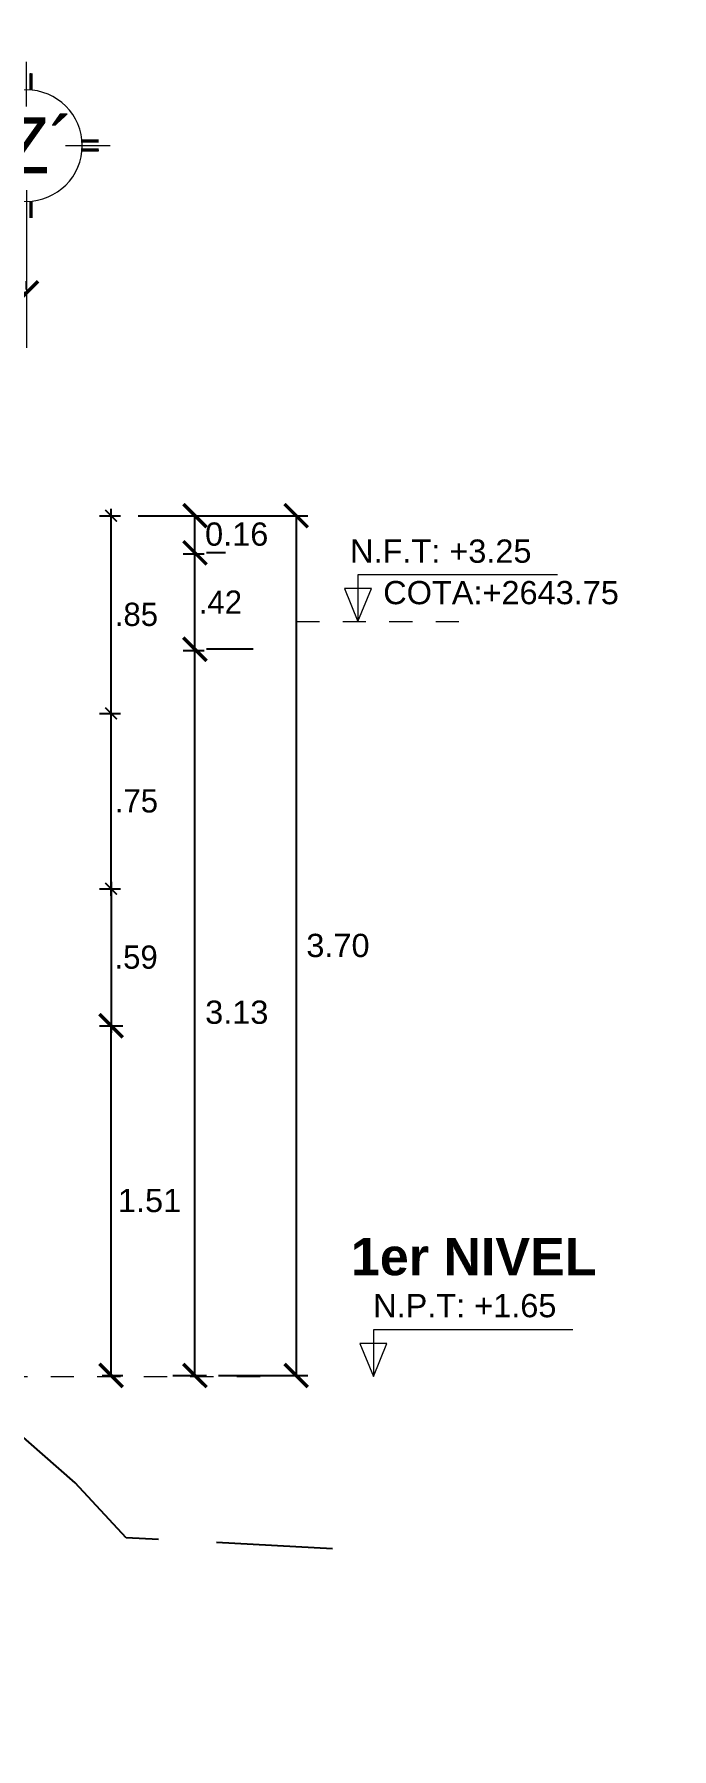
# Model space of a CAD drawing. Header units: millimetres. Extents: x -3570 to 5754, y -12788176 to 1214.
# Drawn here: x 3402.83 to 3405.57, y 1185.33 to 1192.71 of the extents above; entities that cross this region are included whole.
import ezdxf
from ezdxf.enums import TextEntityAlignment as Align

# ---------------------------------------------------------------- set-up
doc = ezdxf.new("R2010")
doc.units = ezdxf.units.MM
for name, pattern in [('ACAD_ISO04W100', [30, 24, -3, 0, -3]), ('CONTINUA', [0]), ('DASHED', [0.75, 0.5, -0.25]), ('HIDDEN2', [4.7625, 3.175, -1.5875]), ('TRAZOS1', [0.15, 0.1, -0.05])]:
    doc.linetypes.add(name, pattern=pattern)
for name, color, linetype, lineweight in [('49. EJES.', 152, 'Continuous', 5), ('COTAS', 7, 'Continuous', 0), ('LINEAS ELEVACIONES', 252, 'Continuous', 0), ('PROYECCION', 1, 'HIDDEN2', 9), ('TEXTOS', 2, 'Continuous', 20), ('TEXTOS-CHICOS-03', 3, 'Continuous', 5), ('TEXTOS-MEDIANOS-04', 4, 'Continuous', 35)]:
    doc.layers.add(name, color=color, linetype=linetype, lineweight=lineweight)
doc.layers.add('C-ROAD-PROF', color=1, linetype='DASHED')
doc.styles.add('A-1', font='swissl.ttf', dxfattribs={"height": 0.07})
doc.styles.add('COTAS', font='arial.ttf')
doc.styles.add('HUECA', font='swissbo.ttf')
doc.styles.add('nemi', font='GOTHIC.TTF')
doc.dimstyles.new('COTA NEMI', dxfattribs={"dimscale": 0, "dimtxt": 0.1, "dimasz": 0.05, "dimexe": 0.04, "dimexo": 0.1, "dimgap": 0.022, "dimtad": 2, "dimtih": 1, "dimtoh": 1, "dimzin": 5, "dimdsep": 46, "dimtxsty": 'nemi', "dimblk": 'ARCHTICK', "dimcen": 0, "dimdle": 0.03, "dimclrd": 1, "dimclre": 1, "dimclrt": 256, "dimaunit": 1, "dimazin": 0, "dimtfac": 1, "dimtix": 1, "dimtmove": 0, "dimatfit": 3, "dimldrblk": 'ARCHTICK', "dimfxl": 0.05, "dimfxlon": 1, "dimtolj": 1, "dimtzin": 0, "dimlwd": -1, "dimlwe": -1, "dimarcsym": 0})
doc.dimstyles.new('Escala1_50', dxfattribs={"dimtxt": 0.1, "dimasz": 0.1, "dimexe": 0.05, "dimexo": 0.25, "dimgap": 0.05, "dimtad": 2, "dimtih": 1, "dimtoh": 1, "dimzin": 1, "dimdsep": 46, "dimtxsty": 'COTAS', "dimblk": 'ARCHTICK', "dimcen": 0.04, "dimclrd": 1, "dimclre": 1, "dimclrt": 7, "dimadec": 0, "dimazin": 0, "dimtfac": 1, "dimtmove": 2, "dimatfit": 3, "dimfxl": 1, "dimtolj": 1, "dimtzin": 4, "dimarcsym": 0})

# ---------------------------------------------------------------- blocks, each defined once
blk = doc.blocks.new('eje')
at = {"layer": '49. EJES.', "ltscale": 0.01}
for p, q in [((0, 0.9326), (0, 1.1246)), ((-0.0192, 1.0038), (-0.0192, 1.076)), ((-0.168, 0.7646), (-0.36, 0.7646)), ((-0.2392, 0.7454), (-0.3114, 0.7454)), ((0.168, 0.7646), (0.36, 0.7646)), ((0.2392, 0.7838), (0.3114, 0.7838)), ((0, 0.5726), (0, 0.4446)), ((0.0192, 0.5254), (0.0192, 0.4532))]:
    blk.add_line(p, q, dxfattribs=at)
at = {"layer": '49. EJES.'}
blk.add_line((0, 0.4446), (0, -0.1054), dxfattribs=at)
at = {"layer": '49. EJES.', "ltscale": 0.01, "const_width": 0.0144}
for points in [[(-0.0192, 1.0038), (-0.0192, 1.076)], [(0.0192, 1.0038), (0.0192, 1.076)], [(-0.2392, 0.7838), (-0.3114, 0.7838)], [(-0.2392, 0.7454), (-0.3114, 0.7454)], [(0.2392, 0.7838), (0.3114, 0.7838)], [(0.2392, 0.7454), (0.3114, 0.7454)], [(-0.0192, 0.5254), (-0.0192, 0.4532)], [(0.0192, 0.5254), (0.0192, 0.4532)]]:
    blk.add_lwpolyline(points, dxfattribs=at)
at = {"layer": '49. EJES.', "ltscale": 0.01}
blk.add_circle((0, 0.7646), 0.24, dxfattribs=at)
blk = doc.blocks.new('_ArchTick')
at = {"color": 0, "linetype": 'Continuous', "const_width": 0.15}
blk.add_lwpolyline([(-0.5, -0.5), (0.5, 0.5)], dxfattribs=at)
blk = doc.blocks.new('*D426')
at = {"layer": 'COTAS', "color": 1, "lineweight": -2, "transparency": 16777216}
for p, q in [((3403.1162, 1188.4413), (3403.205, 1188.4413)), ((3403.155, 1186.9362), (3403.155, 1188.4413)), ((3403.1162, 1186.9362), (3403.205, 1186.9362))]:
    blk.add_line(p, q, dxfattribs=at)
at = {"layer": 'Defpoints', "color": 0, "lineweight": 30, "transparency": 16777216}
for p in [(3402.8662, 1188.4413), (3403.155, 1188.4413), (3402.8662, 1186.9362, -24926854.2474)]:
    blk.add_point(p, dxfattribs=at)
at = {"layer": 'COTAS', "color": 1, "lineweight": -2, "transparency": 16777216, "xscale": 0.1, "yscale": 0.1, "zscale": 0.1}
for p, rotation in [((3403.155, 1188.4413), 90), ((3403.155, 1186.9362), 270)]:
    blk.add_blockref('_ArchTick', p, dxfattribs=dict(at, rotation=rotation))
at = {"layer": 'COTAS', "color": 7, "transparency": 16777216, "insert": (3403.3205, 1187.6888), "char_height": 0.1, "attachment_point": 5, "style": 'COTAS'}
blk.add_mtext('\\A1;1.51', dxfattribs=at)
blk = doc.blocks.new('*D427')
at = {"color": 1, "transparency": 16777216}
for p, q in [((3403.155, 1189.0013), (3403.155, 1189.8162)), ((3403.105, 1189.7862), (3403.195, 1189.7862)), ((3403.105, 1189.0313), (3403.195, 1189.0313))]:
    blk.add_line(p, q, dxfattribs=at)
at = {"layer": 'Defpoints', "color": 0, "linetype": 'CONTINUA', "lineweight": 30, "transparency": 16777216}
for p in [(3402.8291, 1189.7862), (3403.155, 1189.7862), (3402.8662, 1189.0313)]:
    blk.add_point(p, dxfattribs=at)
at = {"color": 1, "linetype": 'CONTINUA', "transparency": 16777216, "xscale": 0.05, "yscale": 0.05, "zscale": 0.05}
for p, rotation in [((3403.155, 1189.7862), 90), ((3403.155, 1189.0313), 270)]:
    blk.add_blockref('_ArchTick', p, dxfattribs=dict(at, rotation=rotation))
at = {"linetype": 'CONTINUA', "transparency": 16777216, "insert": (3403.264, 1189.4088), "char_height": 0.1, "attachment_point": 5, "style": 'nemi'}
blk.add_mtext('\\A1;.75', dxfattribs=at)
blk = doc.blocks.new('*D428')
at = {"color": 1, "transparency": 16777216}
for p, q in [((3403.105, 1190.637), (3403.195, 1190.637)), ((3403.155, 1189.7562), (3403.155, 1190.667)), ((3403.105, 1189.7862), (3403.195, 1189.7862))]:
    blk.add_line(p, q, dxfattribs=at)
at = {"layer": 'Defpoints', "color": 0, "linetype": 'CONTINUA', "lineweight": 30, "transparency": 16777216}
for p in [(3402.79, 1190.637), (3403.155, 1190.637), (3402.8291, 1189.7862)]:
    blk.add_point(p, dxfattribs=at)
at = {"color": 1, "linetype": 'CONTINUA', "transparency": 16777216, "xscale": 0.05, "yscale": 0.05, "zscale": 0.05}
for p, rotation in [((3403.155, 1190.637), 90), ((3403.155, 1189.7862), 270)]:
    blk.add_blockref('_ArchTick', p, dxfattribs=dict(at, rotation=rotation))
at = {"linetype": 'CONTINUA', "transparency": 16777216, "insert": (3403.264, 1190.2116), "char_height": 0.1, "attachment_point": 5, "style": 'nemi'}
blk.add_mtext('\\A1;.85', dxfattribs=at)
blk = doc.blocks.new('*D429')
at = {"layer": 'COTAS', "color": 1, "lineweight": -2, "transparency": 16777216}
for p, q in [((3403.5157, 1186.9362), (3403.5157, 1190.0622)), ((3403.7657, 1190.0622), (3403.5657, 1190.0622)), ((3403.4204, 1186.9362), (3403.5657, 1186.9362))]:
    blk.add_line(p, q, dxfattribs=at)
at = {"layer": 'Defpoints', "color": 0, "lineweight": 30, "transparency": 16777216}
for p in [(3403.5157, 1190.0622, 0), (3403.5157, 1190.0622), (3403.1704, 1186.9362, -24926854.2474)]:
    blk.add_point(p, dxfattribs=at)
at = {"layer": 'COTAS', "color": 1, "lineweight": -2, "transparency": 16777216, "xscale": 0.1, "yscale": 0.1, "zscale": 0.1}
for p, rotation in [((3403.5157, 1190.0622), 90), ((3403.5157, 1186.9362), 270)]:
    blk.add_blockref('_ArchTick', p, dxfattribs=dict(at, rotation=rotation))
at = {"layer": 'COTAS', "color": 7, "transparency": 16777216, "insert": (3403.6955, 1188.4992), "char_height": 0.1, "attachment_point": 5, "style": 'COTAS'}
blk.add_mtext('\\A1;3.13', dxfattribs=at)
blk = doc.blocks.new('*D430')
at = {"layer": 'COTAS', "color": 1, "lineweight": -2, "transparency": 16777216}
for p, q in [((3403.5144, 1190.637), (3403.5657, 1190.637)), ((3403.5157, 1190.4772), (3403.5157, 1190.637)), ((3403.6476, 1190.4772), (3403.5657, 1190.4772))]:
    blk.add_line(p, q, dxfattribs=at)
at = {"layer": 'Defpoints', "color": 0, "lineweight": 30, "transparency": 16777216}
for p in [(3403.2644, 1190.637), (3403.5157, 1190.637), (3403.3976, 1190.4772)]:
    blk.add_point(p, dxfattribs=at)
at = {"layer": 'COTAS', "color": 1, "lineweight": -2, "transparency": 16777216, "xscale": 0.1, "yscale": 0.1, "zscale": 0.1}
for p, rotation in [((3403.5157, 1190.637), 90), ((3403.5157, 1190.4772), 270)]:
    blk.add_blockref('_ArchTick', p, dxfattribs=dict(at, rotation=rotation))
at = {"layer": 'COTAS', "color": 7, "transparency": 16777216, "insert": (3403.6952, 1190.5571), "char_height": 0.1, "attachment_point": 5, "style": 'COTAS'}
blk.add_mtext('\\A1;0.16', dxfattribs=at)
blk = doc.blocks.new('*D431')
at = {"layer": 'COTAS', "color": 1, "lineweight": -2, "transparency": 16777216}
for p, q in [((3403.2712, 1190.637), (3404.001, 1190.637)), ((3403.951, 1190.637), (3403.951, 1186.9362)), ((3403.6164, 1186.9362), (3404.001, 1186.9362))]:
    blk.add_line(p, q, dxfattribs=at)
at = {"layer": 'Defpoints', "color": 0, "lineweight": 30, "transparency": 16777216}
for p in [(3403.0212, 1190.637), (3403.3664, 1186.9362, -24926854.2474), (3403.951, 1186.9362)]:
    blk.add_point(p, dxfattribs=at)
at = {"layer": 'COTAS', "color": 1, "lineweight": -2, "transparency": 16777216, "xscale": 0.1, "yscale": 0.1, "zscale": 0.1}
for p, rotation in [((3403.951, 1190.637), 90), ((3403.951, 1186.9362), 270)]:
    blk.add_blockref('_ArchTick', p, dxfattribs=dict(at, rotation=rotation))
at = {"layer": 'COTAS', "color": 7, "transparency": 16777216, "insert": (3404.1306, 1188.7866), "char_height": 0.1, "attachment_point": 5, "style": 'COTAS'}
blk.add_mtext('\\A1;3.70', dxfattribs=at)
blk = doc.blocks.new('*D438')
at = {"layer": 'COTAS', "color": 1, "lineweight": -2, "transparency": 16777216}
for p, q in [((3399.0069, 1191.6098), (3399.0069, 1191.6458)), ((3402.7909, 1191.5958), (3399.0069, 1191.5958)), ((3402.7909, 1191.6098), (3402.7909, 1191.6458))]:
    blk.add_line(p, q, dxfattribs=at)
at = {"layer": 'Defpoints', "color": 0, "lineweight": 30, "transparency": 16777216}
for p in [(3399.0069, 1191.5958), (3399.0069, 1191.3598), (3402.7909, 1191.3598)]:
    blk.add_point(p, dxfattribs=at)
at = {"layer": 'COTAS', "color": 1, "lineweight": -2, "transparency": 16777216, "xscale": 0.1, "yscale": 0.1, "zscale": 0.1, "rotation": 180}
blk.add_blockref('_ArchTick', (3399.0069, 1191.5958), dxfattribs=at)
at = {"layer": 'COTAS', "color": 1, "lineweight": -2, "transparency": 16777216, "xscale": 0.1, "yscale": 0.1, "zscale": 0.1}
blk.add_blockref('_ArchTick', (3402.7909, 1191.5958), dxfattribs=at)
at = {"layer": 'COTAS', "color": 7, "transparency": 16777216, "insert": (3400.8989, 1191.6969), "char_height": 0.1, "attachment_point": 5, "style": 'COTAS'}
blk.add_mtext('\\A1;3.78', dxfattribs=at)
blk = doc.blocks.new('*D421')
at = {"color": 1, "transparency": 16777216}
for p, q in [((3403.5157, 1190.0274), (3403.5157, 1190.5024)), ((3403.4657, 1190.4724), (3403.5557, 1190.4724)), ((3403.4657, 1190.0574), (3403.5557, 1190.0574))]:
    blk.add_line(p, q, dxfattribs=at)
at = {"layer": 'Defpoints', "color": 0, "lineweight": 30, "transparency": 16777216}
for p in [(3403.1587, 1190.4724), (3403.5157, 1190.4724), (3403.155, 1190.0574)]:
    blk.add_point(p, dxfattribs=at)
at = {"color": 1, "transparency": 16777216, "xscale": 0.05, "yscale": 0.05, "zscale": 0.05}
for p, rotation in [((3403.5157, 1190.4724), 90), ((3403.5157, 1190.0574), 270)]:
    blk.add_blockref('_ArchTick', p, dxfattribs=dict(at, rotation=rotation))
at = {"transparency": 16777216, "insert": (3403.6252, 1190.2649), "char_height": 0.1, "attachment_point": 5, "style": 'nemi'}
blk.add_mtext('\\A1;.42', dxfattribs=at)
blk = doc.blocks.new('*D497')
at = {"color": 1, "transparency": 16777216}
for p, q in [((3403.105, 1189.0313), (3403.195, 1189.0313)), ((3403.155, 1189.0613), (3403.155, 1188.4113)), ((3403.105, 1188.4413), (3403.195, 1188.4413))]:
    blk.add_line(p, q, dxfattribs=at)
at = {"layer": 'Defpoints', "color": 0, "lineweight": 30, "transparency": 16777216}
for p in [(3402.8662, 1189.0313), (3402.8662, 1188.4413), (3403.155, 1188.4413)]:
    blk.add_point(p, dxfattribs=at)
at = {"color": 1, "transparency": 16777216, "xscale": 0.05, "yscale": 0.05, "zscale": 0.05}
for p, rotation in [((3403.155, 1189.0313), 90), ((3403.155, 1188.4413), 270)]:
    blk.add_blockref('_ArchTick', p, dxfattribs=dict(at, rotation=rotation))
at = {"transparency": 16777216, "insert": (3403.2627, 1188.7363), "char_height": 0.1, "attachment_point": 5, "style": 'nemi'}
blk.add_mtext('\\A1;.59', dxfattribs=at)
blk = doc.blocks.new('a aa a')
at = {"layer": 'C-ROAD-PROF', "color": 1, "linetype": 'DASHED', "lineweight": -3}
for p, q in [((-45250.0533, 28340.6261), (-45249.1348, 28341.4335)), ((-45249.1348, 28341.4335), (-45246.7056, 28341.4335)), ((-45246.7056, 28341.4335), (-45245.1221, 28341.4541)), ((-45250.272, 28340.3895), (-45250.0533, 28340.6261)), ((-45251.1602, 28340.3427), (-45250.272, 28340.3895))]:
    blk.add_line(p, q, dxfattribs=at)

msp = doc.modelspace()

# ---------------------------------------------------------------- linework, layer by layer
at = {"layer": 'LINEAS ELEVACIONES', "elevation": -99722248.4331}
for points in [[(3405.0743, 1190.3825), (3404.2164, 1190.3825), (3404.2164, 1190.1813), (3404.2742, 1190.3234), (3404.1585, 1190.3234), (3404.2164, 1190.1813)], [(3405.1411, 1187.1325), (3404.2832, 1187.1325), (3404.2832, 1186.9313), (3404.3411, 1187.0734), (3404.2253, 1187.0734), (3404.2832, 1186.9313)]]:
    msp.add_lwpolyline(points, dxfattribs=at)
at = {"layer": 'PROYECCION', "linetype": 'TRAZOS1'}
for p, q in [((3403.951, 1190.1813, -99722248.4331), (3404.7506, 1190.1813, -99722248.4331)), ((3401.6955, 1186.9313, -99722248.4331), (3403.8851, 1186.9313, -99722248.4331))]:
    msp.add_line(p, q, dxfattribs=at)

# ---------------------------------------------------------------- block references
at = {"xscale": -1}
msp.add_blockref('a aa a', (-41847.0528, -27154.1522, -99722248.4331), dxfattribs=at)
at = {"layer": 'TEXTOS', "linetype": 'ACAD_ISO04W100', "xscale": -1}
msp.add_blockref('eje', (3402.7909, 1191.4652, -99722248.4331), dxfattribs=at)

# ---------------------------------------------------------------- texts
at = {"layer": 'TEXTOS-CHICOS-03', "ltscale": 0.01, "style": 'nemi'}
msp.add_text('Z´', height=0.24, dxfattribs=at).set_placement((3402.6934, 1192.1112, -99722248.4331))
at = {"layer": 'TEXTOS-CHICOS-03', "style": 'A-1'}
for s, p in [('N.F.T: +3.25', (3404.1827, 1190.4845, -99722248.4331)), ('COTA:+2643.75', (3404.3252, 1190.3059, -99722248.4331)), ('N.P.T: +1.65', (3404.2819, 1187.2369, -99722248.4331))]:
    msp.add_text(s, height=0.1, dxfattribs=at).set_placement(p, align=Align.MIDDLE_LEFT)
at = {"layer": 'TEXTOS-MEDIANOS-04', "style": 'HUECA'}
msp.add_text('1er NIVEL', height=0.16, dxfattribs=at).set_placement((3404.1863, 1187.3678, -99722248.4331))

# ---------------------------------------------------------------- dimensions: what is measured, and where the dimension line sits
at = {"color": 252, "linetype": 'CONTINUA', "true_color": 0x939598}
for base, p1, p2, picture, middle in [((3403.155, 1190.637, -99722248.4331), (3402.8291, 1189.7862, -99722248.4331), (3402.79, 1190.637, -99722248.4331), '*D428', (3403.264, 1190.2116, -99722248.4331)), ((3403.155, 1189.7862, -99722248.4331), (3402.8662, 1189.0313, -99722248.4331), (3402.8291, 1189.7862, -99722248.4331), '*D427', (3403.264, 1189.4088, -99722248.4331))]:
    dim = msp.add_linear_dim(base=base, p1=p1, p2=p2, angle=90, dimstyle='COTA NEMI', override={"dimscale": 1}, dxfattribs=at)
    dim.commit()
    dim.dimension.update_dxf_attribs({"geometry": picture, "text_midpoint": middle})
at = {"color": 251, "true_color": 0x636466}
dim = msp.add_linear_dim(base=(3403.5157004141, 1190.472360375, -99722248.4330861419), p1=(3403.1550004646, 1190.057360375, -99722248.4330861419), p2=(3403.1587486976, 1190.472360375, -99722248.4330861419), angle=90, dimstyle='COTA NEMI', override={"dimscale": 1}, dxfattribs=at)
dim.commit()
dim.dimension.update_dxf_attribs({"geometry": '*D421', "text_midpoint": (3403.6252259069, 1190.264860375, -99722248.4330861419)})
dim = msp.add_aligned_dim(p1=(3402.8662, 1189.0313, -99722248.4331), p2=(3402.8662, 1188.4413, -99722248.4331), distance=0.2888, dimstyle='COTA NEMI', override={"dimscale": 1})
dim.commit()
dim.dimension.update_dxf_attribs({"geometry": '*D497', "text_midpoint": (3403.2627, 1188.7363, -99722248.4331)})
at = {"layer": 'COTAS', "color": 9, "true_color": 0xc7c8ca}
for base, p1, p2, angle, picture, middle in [((3399.0069, 1191.5958, -99722248.4331), (3402.7909, 1191.3598, -99722248.4331), (3399.0069, 1191.3598, -99722248.4331), 180, '*D438', (3400.8989, 1191.6969, -99722248.4331)), ((3403.951, 1186.9362, -99722248.4331), (3403.0212, 1190.637, -99722248.4331), (3403.3664, 1186.9362, -124649102.6805), 90, '*D431', (3404.1306, 1188.7866, -99722248.4331)), ((3403.5157, 1190.0622, -99722248.4331), (3403.1704, 1186.9362, -124649102.6805), (3403.5157, 1190.0622, -99722248.4331), 90, '*D429', (3403.6955, 1188.4992, -99722248.4331)), ((3403.155, 1188.4413, -99722248.4331), (3402.8662, 1186.9362, -124649102.6805), (3402.8662, 1188.4413, -99722248.4331), 90, '*D426', (3403.3205, 1187.6888, -99722248.4331))]:
    dim = msp.add_linear_dim(base=base, p1=p1, p2=p2, angle=angle, dimstyle='Escala1_50', dxfattribs=at)
    dim.commit()
    dim.dimension.update_dxf_attribs({"geometry": picture, "text_midpoint": middle})
dim = msp.add_linear_dim(base=(3403.5157, 1190.637, -99722248.4331), p1=(3403.3976, 1190.4772, -99722248.4331), p2=(3403.2644, 1190.637, -99722248.4331), angle=90, dimstyle='Escala1_50', dxfattribs=at)
dim.commit()
dim.dimension.update_dxf_attribs({"geometry": '*D430', "text_midpoint": (3403.6952, 1190.5571, -99722248.4331), "dimtype": 160})

doc.saveas('drawing.dxf')
